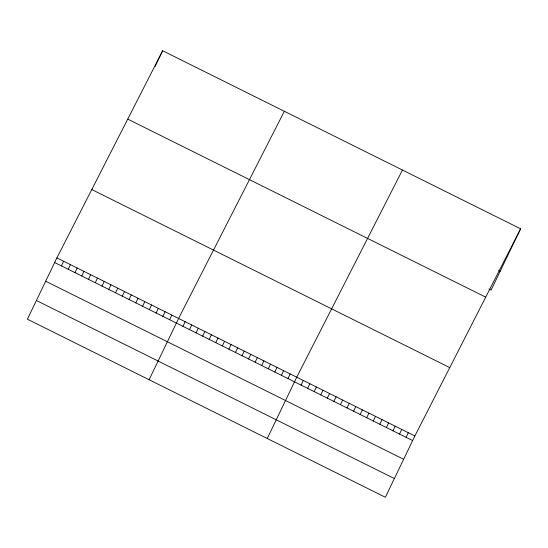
<?xml version="1.0" encoding="UTF-8"?>
<svg xmlns="http://www.w3.org/2000/svg" width="548" height="548" viewBox="0 0 548 548"><rect width="100%" height="100%" fill="white"/><g stroke="black" fill="none" stroke-linecap="round" stroke-linejoin="round"><path stroke-width="0.82" d="M56.896 257.909L27.4 319.196L385.367 497.255L414.863 435.968L520.6 228.804L162.633 50.745L56.896 257.909L414.863 435.968M155.009 66.582L162.633 50.745M61.438 265.89L63.657 261.273M68.199 269.253L70.418 264.636M74.96 272.616L77.179 267.999M81.721 275.98L83.947 271.363M88.481 279.343L90.708 274.726M95.242 282.706L97.469 278.089M102.003 286.07L104.23 281.453M108.764 289.433L110.991 284.816M115.525 292.796L117.752 288.18M122.286 296.16L124.512 291.543M129.054 299.523L131.273 294.906M135.815 302.886L138.034 298.27M142.576 306.25L144.795 301.633M149.337 309.613L151.563 304.996M156.098 312.976L158.324 308.36M162.859 316.34L165.085 311.723M169.62 319.703L171.846 315.086M149.111 379.737L178.607 318.45L284.344 111.285M182.943 326.334L185.169 321.71M189.505 329.595L191.732 324.978M196.074 332.862L198.294 328.238M202.637 336.123L204.856 331.506M209.199 339.39L211.418 334.766M215.761 342.651L217.981 338.034M222.324 345.918L224.543 341.301M228.886 349.186L231.105 344.562M235.448 352.446L237.674 347.829M242.011 355.714L244.237 351.09M248.573 358.974L250.799 354.357M255.135 362.242L257.361 357.618M261.697 365.502L263.924 360.885M268.26 368.77L270.486 364.146M274.822 372.037L277.048 367.413M281.384 375.298L283.611 370.681M287.947 378.565L290.173 373.942M267.239 438.496L296.735 377.209L402.472 170.044M301.078 385.093L303.297 380.47M307.64 388.354L309.86 383.737M314.203 391.621L316.422 386.998M320.765 394.889L322.984 390.265M327.327 398.149L329.554 393.533M333.89 401.417L336.116 396.793M340.452 404.677L342.678 400.061M347.014 407.945L349.24 403.321M353.576 411.206L355.803 406.589M360.139 414.473L362.365 409.849M366.701 417.734L368.927 413.117M373.263 421.001L375.49 416.384M379.826 424.268L382.052 419.645M386.395 427.529L388.614 422.912M392.957 430.797L395.177 426.173M399.519 434.057L401.739 429.44M406.082 437.325L408.301 432.701M520.6 228.804L491.104 290.091L488.919 289.008M498.646 270.664L500.105 271.39M127.739 119.108L485.706 297.167M91.79 189.54L449.757 367.605M54.67 262.526L412.644 440.585M45.676 281.227L403.643 459.286M36.401 300.496L394.368 478.555"/></g></svg>
